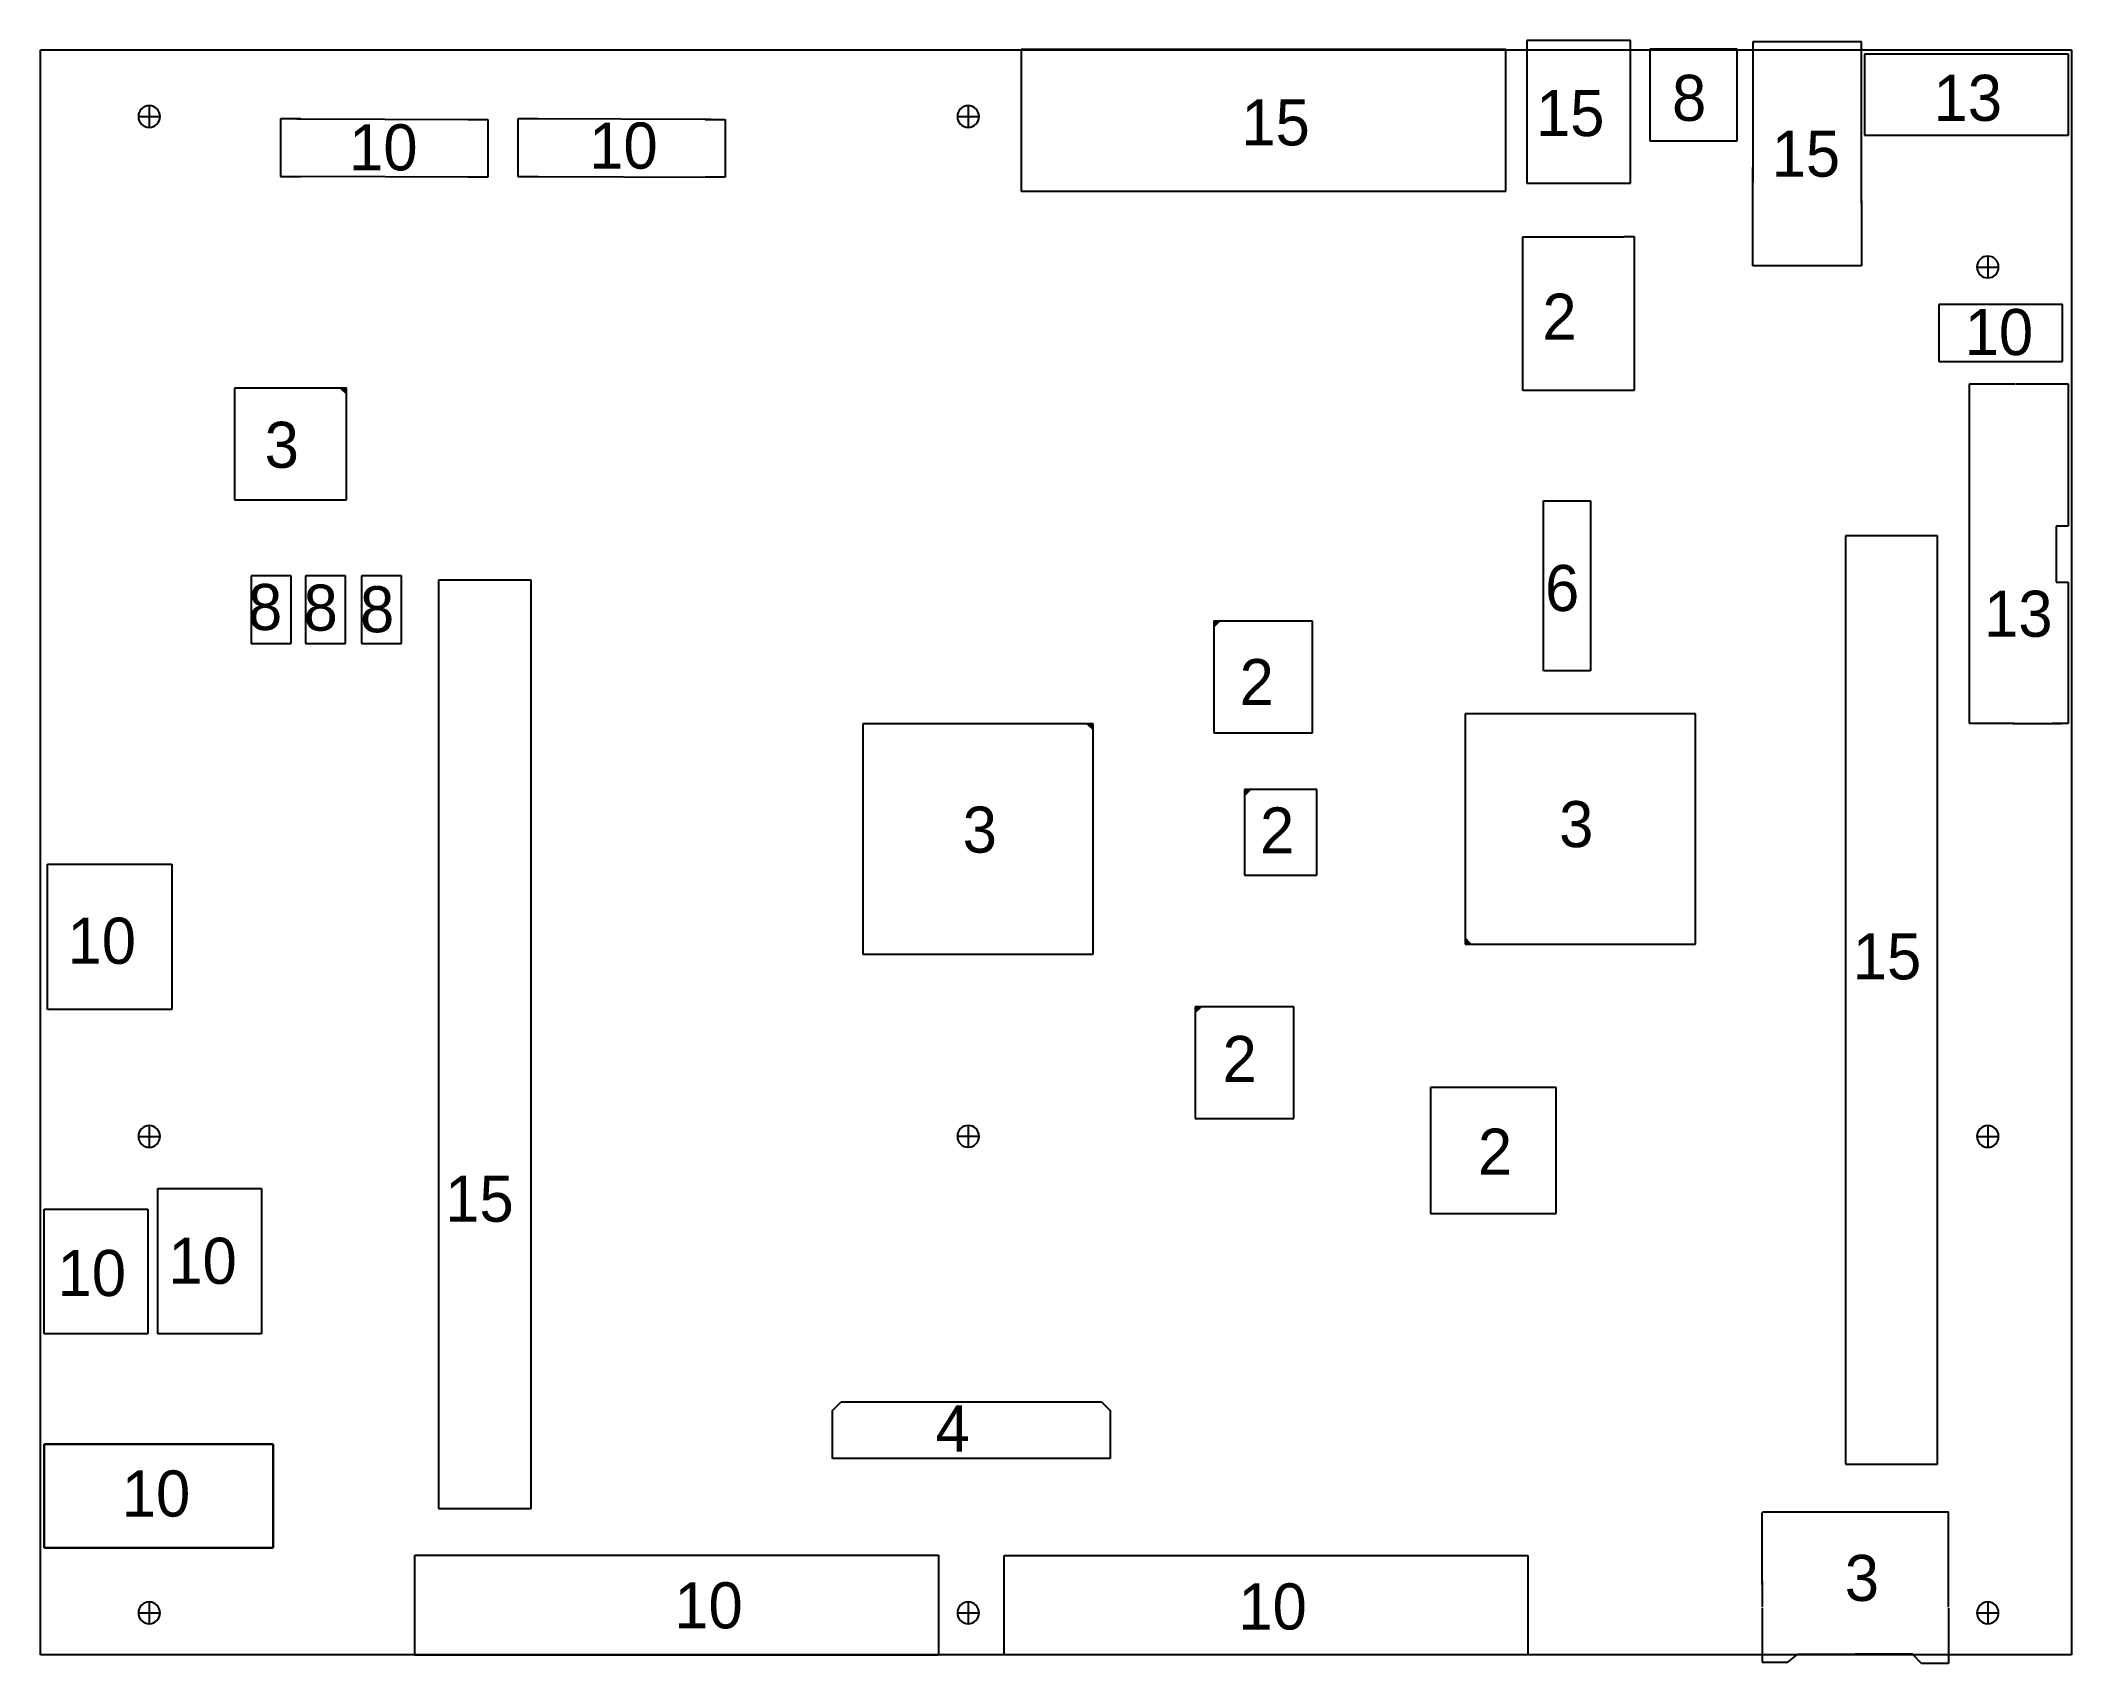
# Model space of a CAD drawing. Header units: millimetres. Extents: x 354 to 662, y 287 to 533.
import ezdxf

# ---------------------------------------------------------------- set-up
doc = ezdxf.new("R2010")
doc.units = ezdxf.units.MM

# ---------------------------------------------------------------- blocks, each defined once
blk = doc.blocks.new('LW_Polyline_1', base_point=(353.695, 531.7218))
at = {"color": 0, "linetype": 'Continuous'}
for p, q in [((353.695, 531.7218), (662.305, 531.7218)), ((353.695, 287.8818), (353.695, 531.7218)), ((353.695, 531.7218), (662.305, 531.7218)), ((353.695, 287.8818), (353.695, 531.7218)), ((662.305, 531.7218), (662.305, 287.8818)), ((662.305, 531.7218), (662.305, 287.8818)), ((662.305, 287.8818), (353.695, 287.8818)), ((662.305, 287.8818), (353.695, 287.8818))]:
    blk.add_line(p, q, dxfattribs=at)
blk = doc.blocks.new('LW_Polyline_2', base_point=(371.8489, 294.2344))
at = {"color": 0, "linetype": 'Continuous'}
for p, q in [((368.5821, 294.5561), (368.5504, 294.2344)), ((368.5504, 294.2344), (368.5821, 293.9126)), ((368.676, 294.8655), (368.5821, 294.5561)), ((368.5821, 293.9126), (368.676, 293.6032)), ((368.8284, 295.1506), (368.676, 294.8655)), ((368.676, 293.6032), (368.8284, 293.3181)), ((369.0335, 295.4005), (368.8284, 295.1506)), ((368.8284, 293.3181), (369.0335, 293.0682)), ((369.2834, 295.6056), (369.0335, 295.4005)), ((369.5685, 295.758), (369.2834, 295.6056)), ((369.8779, 295.8519), (369.5685, 295.758)), ((370.1997, 295.8836), (369.8779, 295.8519)), ((370.5214, 295.8519), (370.1997, 295.8836)), ((370.8308, 295.758), (370.5214, 295.8519)), ((371.1159, 295.6056), (370.8308, 295.758)), ((371.3658, 295.4005), (371.1159, 295.6056)), ((371.5709, 295.1506), (371.3658, 295.4005)), ((371.3658, 293.0682), (371.5709, 293.3181)), ((371.7233, 294.8655), (371.5709, 295.1506)), ((371.5709, 293.3181), (371.7233, 293.6032)), ((371.8172, 294.5561), (371.7233, 294.8655)), ((371.7233, 293.6032), (371.8172, 293.9126)), ((371.8489, 294.2344), (371.8172, 294.5561)), ((371.8172, 293.9126), (371.8489, 294.2344)), ((369.0335, 293.0682), (369.2834, 292.8631)), ((369.2834, 292.8631), (369.5685, 292.7107)), ((369.5685, 292.7107), (369.8779, 292.6168)), ((369.8779, 292.6168), (370.1997, 292.5851)), ((370.1997, 292.5851), (370.5214, 292.6168)), ((370.5214, 292.6168), (370.8308, 292.7107)), ((370.8308, 292.7107), (371.1159, 292.8631)), ((371.1159, 292.8631), (371.3658, 293.0682))]:
    blk.add_line(p, q, dxfattribs=at)
blk = doc.blocks.new('LW_Polyline_3', base_point=(371.8489, 366.6244))
at = {"color": 0, "linetype": 'Continuous'}
for p, q in [((368.676, 367.2555), (368.5821, 366.9461)), ((368.8284, 367.5406), (368.676, 367.2555)), ((369.0335, 367.7905), (368.8284, 367.5406)), ((369.2834, 367.9956), (369.0335, 367.7905)), ((369.5685, 368.148), (369.2834, 367.9956)), ((369.8779, 368.2419), (369.5685, 368.148)), ((370.1997, 368.2736), (369.8779, 368.2419)), ((370.5214, 368.2419), (370.1997, 368.2736)), ((370.8308, 368.148), (370.5214, 368.2419)), ((371.1159, 367.9956), (370.8308, 368.148)), ((371.3658, 367.7905), (371.1159, 367.9956)), ((371.5709, 367.5406), (371.3658, 367.7905)), ((371.7233, 367.2555), (371.5709, 367.5406)), ((371.8172, 366.9461), (371.7233, 367.2555)), ((368.5821, 366.9461), (368.5504, 366.6244)), ((368.5504, 366.6244), (368.5821, 366.3026)), ((368.5821, 366.3026), (368.676, 365.9932)), ((368.676, 365.9932), (368.8284, 365.7081)), ((368.8284, 365.7081), (369.0335, 365.4582)), ((369.0335, 365.4582), (369.2834, 365.2531)), ((369.2834, 365.2531), (369.5685, 365.1007)), ((369.5685, 365.1007), (369.8779, 365.0068)), ((369.8779, 365.0068), (370.1997, 364.9751)), ((370.1997, 364.9751), (370.5214, 365.0068)), ((370.5214, 365.0068), (370.8308, 365.1007)), ((370.8308, 365.1007), (371.1159, 365.2531)), ((371.1159, 365.2531), (371.3658, 365.4582)), ((371.3658, 365.4582), (371.5709, 365.7081)), ((371.5709, 365.7081), (371.7233, 365.9932)), ((371.7233, 365.9932), (371.8172, 366.3026)), ((371.8489, 366.6244), (371.8172, 366.9461)), ((371.8172, 366.3026), (371.8489, 366.6244))]:
    blk.add_line(p, q, dxfattribs=at)
blk = doc.blocks.new('LW_Polyline_4', base_point=(371.8489, 521.5644))
at = {"color": 0, "linetype": 'Continuous'}
for p, q in [((368.5821, 521.8861), (368.5504, 521.5644)), ((368.5504, 521.5644), (368.5821, 521.2426)), ((368.676, 522.1955), (368.5821, 521.8861)), ((368.8284, 522.4806), (368.676, 522.1955)), ((369.0335, 522.7305), (368.8284, 522.4806)), ((369.2834, 522.9356), (369.0335, 522.7305)), ((369.5685, 523.088), (369.2834, 522.9356)), ((369.8779, 523.1819), (369.5685, 523.088)), ((370.1997, 523.2136), (369.8779, 523.1819)), ((370.5214, 523.1819), (370.1997, 523.2136)), ((370.8308, 523.088), (370.5214, 523.1819)), ((371.1159, 522.9356), (370.8308, 523.088)), ((371.3658, 522.7305), (371.1159, 522.9356)), ((371.5709, 522.4806), (371.3658, 522.7305)), ((371.7233, 522.1955), (371.5709, 522.4806)), ((371.8172, 521.8861), (371.7233, 522.1955)), ((371.8489, 521.5644), (371.8172, 521.8861)), ((371.8172, 521.2426), (371.8489, 521.5644)), ((368.5821, 521.2426), (368.676, 520.9332)), ((368.676, 520.9332), (368.8284, 520.6481)), ((368.8284, 520.6481), (369.0335, 520.3982)), ((369.0335, 520.3982), (369.2834, 520.1931)), ((369.2834, 520.1931), (369.5685, 520.0407)), ((369.5685, 520.0407), (369.8779, 519.9468)), ((369.8779, 519.9468), (370.1997, 519.9151)), ((370.1997, 519.9151), (370.5214, 519.9468)), ((370.5214, 519.9468), (370.8308, 520.0407)), ((370.8308, 520.0407), (371.1159, 520.1931)), ((371.1159, 520.1931), (371.3658, 520.3982)), ((371.3658, 520.3982), (371.5709, 520.6481)), ((371.5709, 520.6481), (371.7233, 520.9332)), ((371.7233, 520.9332), (371.8172, 521.2426))]:
    blk.add_line(p, q, dxfattribs=at)
blk = doc.blocks.new('LW_Polyline_5', base_point=(496.3089, 521.5644))
at = {"color": 0, "linetype": 'Continuous'}
for p, q in [((493.0421, 521.8861), (493.0104, 521.5644)), ((493.0104, 521.5644), (493.0421, 521.2426)), ((493.136, 522.1955), (493.0421, 521.8861)), ((493.2884, 522.4806), (493.136, 522.1955)), ((493.4935, 522.7305), (493.2884, 522.4806)), ((493.7434, 522.9356), (493.4935, 522.7305)), ((494.0285, 523.088), (493.7434, 522.9356)), ((494.3379, 523.1819), (494.0285, 523.088)), ((494.6597, 523.2136), (494.3379, 523.1819)), ((494.9814, 523.1819), (494.6597, 523.2136)), ((495.2908, 523.088), (494.9814, 523.1819)), ((495.5759, 522.9356), (495.2908, 523.088)), ((495.8258, 522.7305), (495.5759, 522.9356)), ((496.0309, 522.4806), (495.8258, 522.7305)), ((496.1833, 522.1955), (496.0309, 522.4806)), ((496.2772, 521.8861), (496.1833, 522.1955)), ((496.3089, 521.5644), (496.2772, 521.8861)), ((496.2772, 521.2426), (496.3089, 521.5644)), ((493.0421, 521.2426), (493.136, 520.9332)), ((493.136, 520.9332), (493.2884, 520.6481)), ((493.2884, 520.6481), (493.4935, 520.3982)), ((493.4935, 520.3982), (493.7434, 520.1931)), ((493.7434, 520.1931), (494.0285, 520.0407)), ((494.0285, 520.0407), (494.3379, 519.9468)), ((494.3379, 519.9468), (494.6597, 519.9151)), ((494.6597, 519.9151), (494.9814, 519.9468)), ((494.9814, 519.9468), (495.2908, 520.0407)), ((495.2908, 520.0407), (495.5759, 520.1931)), ((495.5759, 520.1931), (495.8258, 520.3982)), ((495.8258, 520.3982), (496.0309, 520.6481)), ((496.0309, 520.6481), (496.1833, 520.9332)), ((496.1833, 520.9332), (496.2772, 521.2426))]:
    blk.add_line(p, q, dxfattribs=at)
blk = doc.blocks.new('LW_Polyline_6', base_point=(651.2489, 498.7044))
at = {"color": 0, "linetype": 'Continuous'}
for p, q in [((648.6834, 500.0756), (648.4335, 499.8705)), ((648.9685, 500.228), (648.6834, 500.0756)), ((649.2779, 500.3219), (648.9685, 500.228)), ((649.5997, 500.3536), (649.2779, 500.3219)), ((649.9214, 500.3219), (649.5997, 500.3536)), ((650.2308, 500.228), (649.9214, 500.3219)), ((650.5159, 500.0756), (650.2308, 500.228)), ((650.7658, 499.8705), (650.5159, 500.0756)), ((647.9821, 499.0261), (647.9504, 498.7044)), ((647.9504, 498.7044), (647.9821, 498.3826)), ((648.076, 499.3355), (647.9821, 499.0261)), ((647.9821, 498.3826), (648.076, 498.0732)), ((648.2284, 499.6206), (648.076, 499.3355)), ((648.076, 498.0732), (648.2284, 497.7881)), ((648.4335, 499.8705), (648.2284, 499.6206)), ((648.2284, 497.7881), (648.4335, 497.5382)), ((648.4335, 497.5382), (648.6834, 497.3331)), ((648.6834, 497.3331), (648.9685, 497.1807)), ((648.9685, 497.1807), (649.2779, 497.0868)), ((649.2779, 497.0868), (649.5997, 497.0551)), ((649.5997, 497.0551), (649.9214, 497.0868)), ((649.9214, 497.0868), (650.2308, 497.1807)), ((650.2308, 497.1807), (650.5159, 497.3331)), ((650.5159, 497.3331), (650.7658, 497.5382)), ((650.9709, 499.6206), (650.7658, 499.8705)), ((650.7658, 497.5382), (650.9709, 497.7881)), ((651.1233, 499.3355), (650.9709, 499.6206)), ((650.9709, 497.7881), (651.1233, 498.0732)), ((651.2172, 499.0261), (651.1233, 499.3355)), ((651.1233, 498.0732), (651.2172, 498.3826)), ((651.2489, 498.7044), (651.2172, 499.0261)), ((651.2172, 498.3826), (651.2489, 498.7044))]:
    blk.add_line(p, q, dxfattribs=at)
blk = doc.blocks.new('LW_Polyline_7', base_point=(651.2489, 366.6244))
at = {"color": 0, "linetype": 'Continuous'}
for p, q in [((648.076, 367.2555), (647.9821, 366.9461)), ((648.2284, 367.5406), (648.076, 367.2555)), ((648.4335, 367.7905), (648.2284, 367.5406)), ((648.6834, 367.9956), (648.4335, 367.7905)), ((648.9685, 368.148), (648.6834, 367.9956)), ((649.2779, 368.2419), (648.9685, 368.148)), ((649.5997, 368.2736), (649.2779, 368.2419)), ((649.9214, 368.2419), (649.5997, 368.2736)), ((650.2308, 368.148), (649.9214, 368.2419)), ((650.5159, 367.9956), (650.2308, 368.148)), ((650.7658, 367.7905), (650.5159, 367.9956)), ((650.9709, 367.5406), (650.7658, 367.7905)), ((651.1233, 367.2555), (650.9709, 367.5406)), ((651.2172, 366.9461), (651.1233, 367.2555)), ((647.9821, 366.9461), (647.9504, 366.6244)), ((647.9504, 366.6244), (647.9821, 366.3026)), ((647.9821, 366.3026), (648.076, 365.9932)), ((648.076, 365.9932), (648.2284, 365.7081)), ((648.2284, 365.7081), (648.4335, 365.4582)), ((648.4335, 365.4582), (648.6834, 365.2531)), ((648.6834, 365.2531), (648.9685, 365.1007)), ((648.9685, 365.1007), (649.2779, 365.0068)), ((649.2779, 365.0068), (649.5997, 364.9751)), ((649.5997, 364.9751), (649.9214, 365.0068)), ((649.9214, 365.0068), (650.2308, 365.1007)), ((650.2308, 365.1007), (650.5159, 365.2531)), ((650.5159, 365.2531), (650.7658, 365.4582)), ((650.7658, 365.4582), (650.9709, 365.7081)), ((650.9709, 365.7081), (651.1233, 365.9932)), ((651.1233, 365.9932), (651.2172, 366.3026)), ((651.2489, 366.6244), (651.2172, 366.9461)), ((651.2172, 366.3026), (651.2489, 366.6244))]:
    blk.add_line(p, q, dxfattribs=at)
blk = doc.blocks.new('LW_Polyline_8', base_point=(651.2489, 294.2344))
at = {"color": 0, "linetype": 'Continuous'}
for p, q in [((647.9821, 294.5561), (647.9504, 294.2344)), ((647.9504, 294.2344), (647.9821, 293.9126)), ((648.076, 294.8655), (647.9821, 294.5561)), ((647.9821, 293.9126), (648.076, 293.6032)), ((648.2284, 295.1506), (648.076, 294.8655)), ((648.076, 293.6032), (648.2284, 293.3181)), ((648.4335, 295.4005), (648.2284, 295.1506)), ((648.2284, 293.3181), (648.4335, 293.0682)), ((648.6834, 295.6056), (648.4335, 295.4005)), ((648.9685, 295.758), (648.6834, 295.6056)), ((649.2779, 295.8519), (648.9685, 295.758)), ((649.5997, 295.8836), (649.2779, 295.8519)), ((649.9214, 295.8519), (649.5997, 295.8836)), ((650.2308, 295.758), (649.9214, 295.8519)), ((650.5159, 295.6056), (650.2308, 295.758)), ((650.7658, 295.4005), (650.5159, 295.6056)), ((650.9709, 295.1506), (650.7658, 295.4005)), ((650.7658, 293.0682), (650.9709, 293.3181)), ((651.1233, 294.8655), (650.9709, 295.1506)), ((650.9709, 293.3181), (651.1233, 293.6032)), ((651.2172, 294.5561), (651.1233, 294.8655)), ((651.1233, 293.6032), (651.2172, 293.9126)), ((651.2489, 294.2344), (651.2172, 294.5561)), ((651.2172, 293.9126), (651.2489, 294.2344)), ((648.4335, 293.0682), (648.6834, 292.8631)), ((648.6834, 292.8631), (648.9685, 292.7107)), ((648.9685, 292.7107), (649.2779, 292.6168)), ((649.2779, 292.6168), (649.5997, 292.5851)), ((649.5997, 292.5851), (649.9214, 292.6168)), ((649.9214, 292.6168), (650.2308, 292.7107)), ((650.2308, 292.7107), (650.5159, 292.8631)), ((650.5159, 292.8631), (650.7658, 293.0682))]:
    blk.add_line(p, q, dxfattribs=at)
blk = doc.blocks.new('LW_Polyline_9', base_point=(496.3089, 294.2344))
at = {"color": 0, "linetype": 'Continuous'}
for p, q in [((493.0421, 294.5561), (493.0104, 294.2344)), ((493.0104, 294.2344), (493.0421, 293.9126)), ((493.136, 294.8655), (493.0421, 294.5561)), ((493.0421, 293.9126), (493.136, 293.6032)), ((493.2884, 295.1506), (493.136, 294.8655)), ((493.136, 293.6032), (493.2884, 293.3181)), ((493.4935, 295.4005), (493.2884, 295.1506)), ((493.2884, 293.3181), (493.4935, 293.0682)), ((493.7434, 295.6056), (493.4935, 295.4005)), ((494.0285, 295.758), (493.7434, 295.6056)), ((494.3379, 295.8519), (494.0285, 295.758)), ((494.6597, 295.8836), (494.3379, 295.8519)), ((494.9814, 295.8519), (494.6597, 295.8836)), ((495.2908, 295.758), (494.9814, 295.8519)), ((495.5759, 295.6056), (495.2908, 295.758)), ((495.8258, 295.4005), (495.5759, 295.6056)), ((496.0309, 295.1506), (495.8258, 295.4005)), ((495.8258, 293.0682), (496.0309, 293.3181)), ((496.1833, 294.8655), (496.0309, 295.1506)), ((496.0309, 293.3181), (496.1833, 293.6032)), ((496.2772, 294.5561), (496.1833, 294.8655)), ((496.1833, 293.6032), (496.2772, 293.9126)), ((496.3089, 294.2344), (496.2772, 294.5561)), ((496.2772, 293.9126), (496.3089, 294.2344)), ((493.4935, 293.0682), (493.7434, 292.8631)), ((493.7434, 292.8631), (494.0285, 292.7107)), ((494.0285, 292.7107), (494.3379, 292.6168)), ((494.3379, 292.6168), (494.6597, 292.5851)), ((494.6597, 292.5851), (494.9814, 292.6168)), ((494.9814, 292.6168), (495.2908, 292.7107)), ((495.2908, 292.7107), (495.5759, 292.8631)), ((495.5759, 292.8631), (495.8258, 293.0682))]:
    blk.add_line(p, q, dxfattribs=at)
blk = doc.blocks.new('LW_Polyline_10', base_point=(496.3145, 366.634))
at = {"color": 0, "linetype": 'Continuous'}
for p, q in [((493.1416, 367.2651), (493.0477, 366.9558)), ((493.294, 367.5503), (493.1416, 367.2651)), ((493.4991, 367.8002), (493.294, 367.5503)), ((493.749, 368.0053), (493.4991, 367.8002)), ((494.0341, 368.1577), (493.749, 368.0053)), ((494.3435, 368.2515), (494.0341, 368.1577)), ((494.6653, 368.2832), (494.3435, 368.2515)), ((494.987, 368.2515), (494.6653, 368.2832)), ((495.2964, 368.1577), (494.987, 368.2515)), ((495.5815, 368.0053), (495.2964, 368.1577)), ((495.8314, 367.8002), (495.5815, 368.0053)), ((496.0365, 367.5503), (495.8314, 367.8002)), ((496.1889, 367.2651), (496.0365, 367.5503)), ((496.2828, 366.9558), (496.1889, 367.2651)), ((493.0477, 366.9558), (493.016, 366.634)), ((493.016, 366.634), (493.0477, 366.3123)), ((493.0477, 366.3123), (493.1416, 366.0029)), ((493.1416, 366.0029), (493.294, 365.7178)), ((493.294, 365.7178), (493.4991, 365.4678)), ((493.4991, 365.4678), (493.749, 365.2627)), ((493.749, 365.2627), (494.0341, 365.1103)), ((494.0341, 365.1103), (494.3435, 365.0165)), ((494.3435, 365.0165), (494.6653, 364.9848)), ((494.6653, 364.9848), (494.987, 365.0165)), ((494.987, 365.0165), (495.2964, 365.1103)), ((495.2964, 365.1103), (495.5815, 365.2627)), ((495.5815, 365.2627), (495.8314, 365.4678)), ((495.8314, 365.4678), (496.0365, 365.7178)), ((496.0365, 365.7178), (496.1889, 366.0029)), ((496.1889, 366.0029), (496.2828, 366.3123)), ((496.3145, 366.634), (496.2828, 366.9558)), ((496.2828, 366.3123), (496.3145, 366.634))]:
    blk.add_line(p, q, dxfattribs=at)
blk = doc.blocks.new('LW_Polyline_11', base_point=(628.032, 316.8442))
at = {"color": 0, "linetype": 'Continuous'}
for p, q in [((641.9766, 457.865), (627.9558, 457.865)), ((627.9558, 457.865), (627.9558, 316.8696)), ((641.9766, 316.8442), (641.9766, 457.865)), ((627.9558, 316.8696), (628.032, 316.8696)), ((628.032, 316.8696), (628.032, 316.8442)), ((628.032, 316.8442), (641.9766, 316.8442))]:
    blk.add_line(p, q, dxfattribs=at)
blk = doc.blocks.new('LW_Polyline_12', base_point=(414.164, 310.0878))
at = {"color": 0, "linetype": 'Continuous'}
for p, q in [((428.261, 451.134), (414.164, 451.134)), ((414.164, 451.134), (414.164, 310.0878)), ((428.261, 310.0878), (428.261, 451.134)), ((414.164, 310.0878), (428.261, 310.0878))]:
    blk.add_line(p, q, dxfattribs=at)
blk = doc.blocks.new('LW_Polyline_13', base_point=(410.5572, 287.8374))
at = {"color": 0, "linetype": 'Continuous'}
for p, q in [((410.5572, 287.8374), (410.5572, 302.9758)), ((410.5572, 302.9758), (490.1608, 302.9758)), ((490.1608, 302.9758), (490.1608, 287.7866)), ((410.5318, 287.7866), (410.5318, 287.8374)), ((410.5318, 287.8374), (410.5572, 287.8374)), ((490.1608, 287.7866), (410.5318, 287.7866))]:
    blk.add_line(p, q, dxfattribs=at)
blk = doc.blocks.new('LW_Polyline_14', base_point=(500.1176, 302.9504))
at = {"color": 0, "linetype": 'Continuous'}
for p, q in [((500.1176, 302.9504), (579.6958, 302.9504)), ((500.1176, 287.8374), (500.1176, 302.9504)), ((579.6958, 302.9504), (579.6958, 287.8374)), ((579.6958, 287.8374), (500.1176, 287.8374))]:
    blk.add_line(p, q, dxfattribs=at)
blk = doc.blocks.new('LW_Polyline_15', base_point=(595.3168, 511.459))
at = {"color": 0, "linetype": 'Continuous'}
for p, q in [((595.3168, 533.0998), (579.5688, 533.0998)), ((579.5688, 533.0998), (579.5688, 511.459)), ((595.3168, 511.459), (595.3168, 533.0998)), ((579.5688, 511.459), (595.3168, 511.459))]:
    blk.add_line(p, q, dxfattribs=at)
blk = doc.blocks.new('LW_Polyline_16', base_point=(594.2754, 503.331))
at = {"color": 0, "linetype": 'Continuous'}
for p, q in [((578.9592, 479.9376), (578.9592, 503.2802)), ((578.9592, 503.2802), (594.2754, 503.2802)), ((594.2754, 503.331), (595.8756, 503.331)), ((594.2754, 503.2802), (594.2754, 503.331)), ((595.8756, 503.331), (595.8756, 479.9376)), ((595.8756, 479.9376), (578.9592, 479.9376))]:
    blk.add_line(p, q, dxfattribs=at)
blk = doc.blocks.new('LW_Polyline_17', base_point=(502.683, 531.7282))
at = {"color": 0, "linetype": 'Continuous'}
for p, q in [((502.683, 531.7282), (502.683, 510.2144)), ((576.3684, 531.7282), (502.683, 531.7282)), ((576.3684, 510.2144), (576.3684, 531.7282)), ((502.683, 510.2144), (576.3684, 510.2144))]:
    blk.add_line(p, q, dxfattribs=at)
blk = doc.blocks.new('LW_Polyline_18', base_point=(474.0379, 324.994))
at = {"color": 0, "linetype": 'Continuous'}
for p, q in [((474.0379, 324.994), (475.3379, 326.294)), ((474.0379, 317.6941), (474.0379, 324.994)), ((475.3379, 326.294), (514.938, 326.294)), ((514.938, 326.294), (516.238, 324.994)), ((516.238, 324.994), (516.238, 317.6941)), ((516.238, 317.6941), (474.0379, 317.6941))]:
    blk.add_line(p, q, dxfattribs=at)
blk = doc.blocks.new('LW_Polyline_19', base_point=(478.6615, 429.3232))
at = {"color": 0, "linetype": 'Continuous'}
for p, q in [((478.6615, 429.3232), (478.6615, 394.3233)), ((513.6614, 429.3232), (478.6615, 429.3232)), ((513.6614, 394.3233), (513.6614, 429.3232)), ((478.6615, 394.3233), (513.6614, 394.3233))]:
    blk.add_line(p, q, dxfattribs=at)
blk = doc.blocks.new('LW_Polyline_20', base_point=(529.1615, 369.3234))
at = {"color": 0, "linetype": 'Continuous'}
for p, q in [((544.1615, 386.3233), (529.1615, 386.3233)), ((529.1615, 386.3233), (529.1615, 369.3234)), ((544.1615, 369.3234), (544.1615, 386.3233)), ((529.1615, 369.3234), (544.1615, 369.3234))]:
    blk.add_line(p, q, dxfattribs=at)
blk = doc.blocks.new('LW_Polyline_21', base_point=(531.9613, 427.9232))
at = {"color": 0, "linetype": 'Continuous'}
for p, q in [((546.9613, 444.9234), (531.9613, 444.9234)), ((531.9613, 444.9234), (531.9613, 427.9232)), ((546.9613, 427.9232), (546.9613, 444.9234)), ((531.9613, 427.9232), (546.9613, 427.9232))]:
    blk.add_line(p, q, dxfattribs=at)
blk = doc.blocks.new('LW_Polyline_22', base_point=(536.6614, 406.3233))
at = {"color": 0, "linetype": 'Continuous'}
for p, q in [((547.6613, 419.3233), (536.6614, 419.3233)), ((536.6614, 419.3233), (536.6614, 406.3233)), ((547.6613, 406.3233), (547.6613, 419.3233)), ((536.6614, 406.3233), (547.6613, 406.3233))]:
    blk.add_line(p, q, dxfattribs=at)
blk = doc.blocks.new('LW_Polyline_23', base_point=(605.1614, 395.8232))
at = {"color": 0, "linetype": 'Continuous'}
for p, q in [((605.1614, 430.8234), (570.1614, 430.8234)), ((570.1614, 430.8234), (570.1614, 395.8232)), ((605.1614, 395.8232), (605.1614, 430.8234)), ((570.1614, 395.8232), (605.1614, 395.8232))]:
    blk.add_line(p, q, dxfattribs=at)
blk = doc.blocks.new('LW_Polyline_24', base_point=(564.9105, 374.0264))
at = {"color": 0, "linetype": 'Continuous'}
for p, q in [((564.9105, 374.0264), (564.9105, 354.9264)), ((584.0105, 374.0264), (564.9105, 374.0264)), ((584.0105, 354.9264), (584.0105, 374.0264)), ((564.9105, 354.9264), (584.0105, 354.9264))]:
    blk.add_line(p, q, dxfattribs=at)
blk = doc.blocks.new('LW_Polyline_25', base_point=(383.1613, 480.3234))
at = {"color": 0, "linetype": 'Continuous'}
for p, q in [((383.1613, 480.3234), (383.1613, 463.3232)), ((400.1615, 480.3234), (383.1613, 480.3234)), ((400.1615, 463.3232), (400.1615, 480.3234)), ((383.1613, 463.3232), (400.1615, 463.3232))]:
    blk.add_line(p, q, dxfattribs=at)
blk = doc.blocks.new('LW_Polyline_26', base_point=(653.7041, 429.3408))
at = {"color": 0, "linetype": 'Continuous'}
for p, q in [((646.8041, 429.3408), (646.8041, 480.9409)), ((646.8041, 480.9409), (653.7041, 480.9409)), ((653.7041, 429.3408), (646.8041, 429.3408))]:
    blk.add_line(p, q, dxfattribs=at)
blk = doc.blocks.new('LW_Polyline_27', base_point=(653.8041, 480.9409))
at = {"color": 0, "linetype": 'Continuous'}
for p, q in [((653.8041, 480.9409), (661.8041, 480.9409)), ((661.8041, 480.9409), (661.8041, 459.341)), ((661.8041, 459.341), (660.004, 459.341)), ((660.004, 459.341), (660.004, 450.8409)), ((660.004, 450.8409), (661.8041, 450.8409)), ((661.8041, 450.8409), (661.8041, 429.3408)), ((661.8041, 429.3408), (659.4041, 429.3408))]:
    blk.add_line(p, q, dxfattribs=at)
blk = doc.blocks.new('LW_Polyline_28', base_point=(589.2175, 443.9796))
at = {"color": 0, "linetype": 'Continuous'}
for p, q in [((582.1055, 437.3502), (582.1055, 444.0304)), ((589.2175, 443.9796), (589.2175, 437.3502)), ((589.2175, 437.3502), (582.1055, 437.3502))]:
    blk.add_line(p, q, dxfattribs=at)
blk = doc.blocks.new('LW_Polyline_29', base_point=(582.1055, 456.5272))
at = {"color": 0, "linetype": 'Continuous'}
for p, q in [((582.1055, 456.5272), (582.1055, 463.1566)), ((582.1055, 463.1566), (589.2175, 463.1566)), ((589.2175, 463.1566), (589.2175, 456.4764))]:
    blk.add_line(p, q, dxfattribs=at)
blk = doc.blocks.new('LW_Polyline_30', base_point=(391.7584, 441.516))
at = {"color": 0, "linetype": 'Continuous'}
for p, q in [((391.7584, 451.803), (385.7132, 451.803)), ((385.7132, 451.803), (385.7132, 441.516)), ((391.7584, 441.516), (391.7584, 451.803)), ((385.7132, 441.516), (391.7584, 441.516))]:
    blk.add_line(p, q, dxfattribs=at)
blk = doc.blocks.new('LW_Polyline_31', base_point=(400.0134, 441.516))
at = {"color": 0, "linetype": 'Continuous'}
for p, q in [((400.0134, 451.803), (393.9682, 451.803)), ((393.9682, 451.803), (393.9682, 441.516)), ((400.0134, 441.516), (400.0134, 451.803)), ((393.9682, 441.516), (400.0134, 441.516))]:
    blk.add_line(p, q, dxfattribs=at)
blk = doc.blocks.new('LW_Polyline_32', base_point=(408.5224, 441.516))
at = {"color": 0, "linetype": 'Continuous'}
for p, q in [((408.5224, 451.803), (402.4772, 451.803)), ((402.4772, 451.803), (402.4772, 441.516)), ((408.5224, 441.516), (408.5224, 451.803)), ((402.4772, 441.516), (408.5224, 441.516))]:
    blk.add_line(p, q, dxfattribs=at)
blk = doc.blocks.new('LW_Polyline_35', base_point=(429.3052, 521.2349))
at = {"color": 0, "linetype": 'Continuous'}
for p, q in [((429.3052, 521.2349), (426.2051, 521.2349)), ((426.2051, 521.2349), (426.2051, 512.4348)), ((426.2051, 512.4348), (429.3052, 512.4348))]:
    blk.add_line(p, q, dxfattribs=at)
blk = doc.blocks.new('LW_Polyline_36', base_point=(454.7052, 521.1348))
at = {"color": 0, "linetype": 'Continuous'}
for p, q in [((454.7052, 521.1348), (457.7052, 521.1348)), ((457.7052, 521.1348), (457.7052, 512.335)), ((457.7052, 512.335), (454.7052, 512.335))]:
    blk.add_line(p, q, dxfattribs=at)
blk = doc.blocks.new('LW_Polyline_37', base_point=(393.2372, 521.2349))
at = {"color": 0, "linetype": 'Continuous'}
for p, q in [((393.2372, 521.2349), (390.1371, 521.2349)), ((390.1371, 521.2349), (390.1371, 512.4348)), ((390.1371, 512.4348), (393.2372, 512.4348))]:
    blk.add_line(p, q, dxfattribs=at)
blk = doc.blocks.new('LW_Polyline_38', base_point=(418.6372, 521.1348))
at = {"color": 0, "linetype": 'Continuous'}
for p, q in [((418.6372, 521.1348), (421.6372, 521.1348)), ((421.6372, 521.1348), (421.6372, 512.335)), ((421.6372, 512.335), (418.6372, 512.335))]:
    blk.add_line(p, q, dxfattribs=at)
blk = doc.blocks.new('LW_Polyline_39', base_point=(643.6375, 294.959))
at = {"color": 0, "linetype": 'Continuous'}
for p, q in [((643.6375, 294.959), (643.6375, 286.559)), ((638.1374, 287.9588), (629.4374, 287.9588)), ((639.5375, 286.559), (638.1374, 287.9588)), ((643.6375, 286.559), (639.5375, 286.559))]:
    blk.add_line(p, q, dxfattribs=at)
blk = doc.blocks.new('LW_Polyline_40', base_point=(615.3374, 294.959))
at = {"color": 0, "linetype": 'Continuous'}
for p, q in [((615.3374, 294.959), (615.3374, 286.7589)), ((619.2375, 286.7589), (620.7374, 287.9588)), ((620.7374, 287.9588), (629.6373, 287.9588)), ((615.3374, 286.7589), (619.2375, 286.7589))]:
    blk.add_line(p, q, dxfattribs=at)
blk = doc.blocks.new('LW_Polyline_41', base_point=(354.2289, 319.8579))
at = {"color": 0, "linetype": 'Continuous'}
for p, q in [((354.2289, 319.8579), (354.2289, 304.1099)), ((389.0269, 319.8579), (354.2289, 319.8579)), ((389.0269, 304.1099), (389.0269, 319.8579)), ((354.2289, 304.1099), (389.0269, 304.1099))]:
    blk.add_line(p, q, dxfattribs=at)
blk = doc.blocks.new('LW_Polyline_42', base_point=(660.9354, 492.9934))
at = {"color": 0, "linetype": 'Continuous'}
for p, q in [((660.9354, 492.9934), (642.1394, 492.9934)), ((642.1394, 492.9934), (642.1394, 484.3574)), ((660.9354, 484.3574), (660.9354, 492.9934)), ((642.1394, 484.3574), (660.9354, 484.3574))]:
    blk.add_line(p, q, dxfattribs=at)
blk = doc.blocks.new('LW_Polyline_43', base_point=(661.8506, 531.0411))
at = {"color": 0, "linetype": 'Continuous'}
for p, q in [((661.8506, 531.0411), (630.8405, 531.0411)), ((630.8405, 531.0411), (630.8405, 518.7412)), ((661.8506, 518.7412), (661.8506, 531.0411)), ((630.8405, 518.7412), (661.8506, 518.7412))]:
    blk.add_line(p, q, dxfattribs=at)
blk = doc.blocks.new('LW_Polyline_44', base_point=(630.428, 511.5796))
at = {"color": 0, "linetype": 'Continuous'}
for p, q in [((630.428, 532.9156), (613.918, 532.9156)), ((613.918, 532.9156), (613.918, 511.5796)), ((630.428, 511.5796), (630.428, 532.9156))]:
    blk.add_line(p, q, dxfattribs=at)
blk = doc.blocks.new('LW_Polyline_45', base_point=(630.428, 508.7856))
at = {"color": 0, "linetype": 'Continuous'}
for p, q in [((613.918, 498.8796), (613.918, 508.7856)), ((630.428, 508.7856), (630.428, 498.8796)), ((630.428, 498.8796), (613.918, 498.8796))]:
    blk.add_line(p, q, dxfattribs=at)
blk = doc.blocks.new('LW_Polyline_46', base_point=(611.4755, 531.8458))
at = {"color": 0, "linetype": 'Continuous'}
for p, q in [((598.2757, 517.8458), (598.2757, 531.8458)), ((598.2757, 531.8458), (611.4755, 531.8458)), ((611.4755, 531.8458), (611.4755, 517.8458)), ((611.4755, 517.8458), (598.2757, 517.8458))]:
    blk.add_line(p, q, dxfattribs=at)
blk = doc.blocks.new('LW_Polyline_47', base_point=(354.2289, 319.8579))
at = {"color": 0, "linetype": 'Continuous'}
for p, q in [((354.2289, 319.8579), (389.0269, 319.8579)), ((354.2289, 304.1099), (354.2289, 319.8579)), ((389.0269, 319.8579), (389.0269, 304.1099)), ((389.0269, 304.1099), (354.2289, 304.1099))]:
    blk.add_line(p, q, dxfattribs=at)
blk = doc.blocks.new('LW_Polyline_48', base_point=(354.7369, 385.8979))
at = {"color": 0, "linetype": 'Continuous'}
for p, q in [((354.7369, 385.8979), (354.7369, 407.9959)), ((354.7369, 407.9959), (373.6599, 407.9959)), ((373.6599, 407.9959), (373.6599, 385.8979)), ((373.6599, 385.8979), (354.7369, 385.8979))]:
    blk.add_line(p, q, dxfattribs=at)
blk = doc.blocks.new('LW_Polyline_49', base_point=(371.5009, 336.6219))
at = {"color": 0, "linetype": 'Continuous'}
for p, q in [((371.5009, 336.6219), (371.5009, 358.7199)), ((371.5009, 358.7199), (387.2489, 358.7199)), ((387.2489, 358.7199), (387.2489, 336.6219)), ((387.2489, 336.6219), (371.5009, 336.6219))]:
    blk.add_line(p, q, dxfattribs=at)
blk = doc.blocks.new('LW_Polyline_50', base_point=(354.2289, 336.6219))
at = {"color": 0, "linetype": 'Continuous'}
for p, q in [((354.2289, 336.6219), (354.2289, 355.5449)), ((354.2289, 355.5449), (369.9769, 355.5449)), ((369.9769, 355.5449), (369.9769, 336.6219)), ((369.9769, 336.6219), (354.2289, 336.6219))]:
    blk.add_line(p, q, dxfattribs=at)

msp = doc.modelspace()

# ---------------------------------------------------------------- linework, layer by layer
at = {"color": 7, "linetype": 'Continuous'}
for p, q in [((614.426, 531.6456), (613.918, 531.6456)), ((368.5997, 521.5644), (371.7996, 521.5644)), ((370.1997, 523.1643), (370.1997, 519.9644)), ((493.0597, 521.5644), (496.2596, 521.5644)), ((494.6597, 523.1643), (494.6597, 519.9644)), ((392.6378, 521.2205), (419.3701, 521.1024)), ((455.5512, 521.1417), (428.189, 521.2205)), ((419.7638, 512.3622), (392.3622, 512.4409)), ((429.0157, 512.4409), (455.5512, 512.3622)), ((613.8976, 508.4252), (613.8976, 513.8189)), ((630.4331, 508.4252), (630.4331, 514.4488)), ((649.5997, 500.3043), (649.5997, 497.1044)), ((647.9997, 498.7044), (651.1996, 498.7044)), ((399.2613, 480.3234), (400.1615, 479.4232)), ((399.3614, 480.3234), (400.1615, 479.5233)), ((399.4615, 480.3234), (400.1615, 479.6234)), ((399.5613, 480.3234), (400.1615, 479.7232)), ((399.6614, 480.3234), (400.1615, 479.8233)), ((399.7615, 480.3234), (400.1615, 479.9233)), ((399.8613, 480.3234), (400.1615, 480.0234)), ((399.9614, 480.3234), (400.1615, 480.1232)), ((400.0614, 480.3234), (400.1615, 480.2233)), ((582.0866, 443.9764), (582.0866, 457.6772)), ((589.2126, 457.5591), (589.2126, 443.3071)), ((531.9613, 444.8233), (532.0614, 444.9234)), ((531.9613, 444.7233), (532.1615, 444.9234)), ((531.9613, 444.6232), (532.2613, 444.9234)), ((531.9613, 444.5234), (532.3614, 444.9234)), ((531.9613, 444.4233), (532.4615, 444.9234)), ((531.9613, 444.3232), (532.5613, 444.9234)), ((531.9613, 444.2234), (532.6614, 444.9234)), ((531.9613, 444.1233), (532.7614, 444.9234)), ((531.9613, 444.0232), (532.8615, 444.9234)), ((512.7615, 429.3232), (513.6614, 428.4233)), ((512.8613, 429.3232), (513.6614, 428.5234)), ((512.9614, 429.3232), (513.6614, 428.6232)), ((513.0615, 429.3232), (513.6614, 428.7233)), ((513.1613, 429.3232), (513.6614, 428.8234)), ((513.2614, 429.3232), (513.6614, 428.9232)), ((513.3614, 429.3232), (513.6614, 429.0233)), ((513.4615, 429.3232), (513.6614, 429.1233)), ((513.5613, 429.3232), (513.6614, 429.2234)), ((653.4252, 429.3701), (660.8268, 429.3701)), ((536.6614, 419.2232), (536.7614, 419.3233)), ((536.6614, 419.1234), (536.8615, 419.3233)), ((536.6614, 419.0233), (536.9613, 419.3233)), ((536.6614, 418.9232), (537.0614, 419.3233)), ((536.6614, 418.8234), (537.1615, 419.3233)), ((536.6614, 418.7233), (537.2613, 419.3233)), ((536.6614, 418.6232), (537.3614, 419.3233)), ((536.6614, 418.5234), (537.4615, 419.3233)), ((536.6614, 418.4233), (537.5613, 419.3233)), ((571.0613, 395.8232), (570.1614, 396.7234)), ((570.9615, 395.8232), (570.1614, 396.6233)), ((570.8614, 395.8232), (570.1614, 396.5232)), ((570.7614, 395.8232), (570.1614, 396.4234)), ((570.6613, 395.8232), (570.1614, 396.3233)), ((570.5615, 395.8232), (570.1614, 396.2232)), ((570.4614, 395.8232), (570.1614, 396.1234)), ((570.3613, 395.8232), (570.1614, 396.0233)), ((570.2615, 395.8232), (570.1614, 395.9233)), ((529.1615, 386.2233), (529.2613, 386.3233)), ((529.1615, 386.1232), (529.3614, 386.3233)), ((529.1615, 386.0234), (529.4615, 386.3233)), ((529.1615, 385.9233), (529.5613, 386.3233)), ((529.1615, 385.8232), (529.6614, 386.3233)), ((529.1615, 385.7234), (529.7614, 386.3233)), ((529.1615, 385.6233), (529.8615, 386.3233)), ((529.1615, 385.5232), (529.9613, 386.3233)), ((529.1615, 385.4234), (530.0614, 386.3233)), ((370.1997, 368.2243), (370.1997, 365.0244)), ((494.6653, 368.234), (494.6653, 365.0338)), ((649.5997, 368.2243), (649.5997, 365.0244)), ((368.5997, 366.6244), (371.7996, 366.6244)), ((493.0653, 366.634), (496.2652, 366.634)), ((647.9997, 366.6244), (651.1996, 366.6244)), ((615.3374, 298.559), (615.3374, 309.4589)), ((615.3543, 309.5669), (643.622, 309.5669)), ((643.6375, 298.559), (643.6375, 309.5589)), ((615.3543, 295.0787), (615.3543, 299.0945)), ((643.622, 295.0787), (643.622, 299.0551)), ((368.5997, 294.2344), (371.7996, 294.2344)), ((370.1997, 295.8343), (370.1997, 292.6344)), ((493.0597, 294.2344), (496.2596, 294.2344)), ((494.6597, 295.8343), (494.6597, 292.6344)), ((647.9997, 294.2344), (651.1996, 294.2344)), ((649.5997, 295.8343), (649.5997, 292.6344))]:
    msp.add_line(p, q, dxfattribs=at)

# ---------------------------------------------------------------- block references
for name, p in [('LW_Polyline_1', (353.695, 531.7218)), ('LW_Polyline_17', (502.683, 531.7282)), ('LW_Polyline_15', (595.3168, 511.459)), ('LW_Polyline_46', (611.4755, 531.8458)), ('LW_Polyline_44', (630.428, 511.5796)), ('LW_Polyline_43', (661.8506, 531.0411)), ('LW_Polyline_4', (371.8489, 521.5644)), ('LW_Polyline_5', (496.3089, 521.5644)), ('LW_Polyline_37', (393.2372, 521.2349)), ('LW_Polyline_38', (418.6372, 521.1348)), ('LW_Polyline_35', (429.3052, 521.2349)), ('LW_Polyline_36', (454.7052, 521.1348)), ('LW_Polyline_45', (630.428, 508.7856)), ('LW_Polyline_16', (594.2754, 503.331)), ('LW_Polyline_6', (651.2489, 498.7044)), ('LW_Polyline_42', (660.9354, 492.9934)), ('LW_Polyline_25', (383.1613, 480.3234)), ('LW_Polyline_26', (653.7041, 429.3408)), ('LW_Polyline_27', (653.8041, 480.9409)), ('LW_Polyline_29', (582.1055, 456.5272)), ('LW_Polyline_11', (628.032, 316.8442)), ('LW_Polyline_30', (391.7584, 441.516)), ('LW_Polyline_31', (400.0134, 441.516)), ('LW_Polyline_32', (408.5224, 441.516)), ('LW_Polyline_12', (414.164, 310.0878)), ('LW_Polyline_21', (531.9613, 427.9232)), ('LW_Polyline_28', (589.2175, 443.9796)), ('LW_Polyline_19', (478.6615, 429.3232)), ('LW_Polyline_23', (605.1614, 395.8232)), ('LW_Polyline_22', (536.6614, 406.3233)), ('LW_Polyline_48', (354.7369, 385.8979)), ('LW_Polyline_20', (529.1615, 369.3234)), ('LW_Polyline_24', (564.9105, 374.0264)), ('LW_Polyline_3', (371.8489, 366.6244)), ('LW_Polyline_10', (496.3145, 366.634)), ('LW_Polyline_7', (651.2489, 366.6244)), ('LW_Polyline_49', (371.5009, 336.6219)), ('LW_Polyline_50', (354.2289, 336.6219)), ('LW_Polyline_18', (474.0379, 324.994)), ('LW_Polyline_41', (354.2289, 319.8579)), ('LW_Polyline_47', (354.2289, 319.8579)), ('LW_Polyline_13', (410.5572, 287.8374)), ('LW_Polyline_14', (500.1176, 302.9504)), ('LW_Polyline_2', (371.8489, 294.2344)), ('LW_Polyline_9', (496.3089, 294.2344)), ('LW_Polyline_40', (615.3374, 294.959)), ('LW_Polyline_39', (643.6375, 294.959)), ('LW_Polyline_8', (651.2489, 294.2344))]:
    msp.add_blockref(name, p, dxfattribs=at)

# ---------------------------------------------------------------- texts
at = {"color": 3, "linetype": 'Continuous'}
for s, p in [('8', (601.617311, 520.907813)), ('13', (641.356072, 520.90787)), ('15', (580.939167, 518.589933)), ('15', (536.15716, 517.177327)), ('10', (400.572138, 513.393618)), ('10', (437.063139, 513.656265)), ('15', (616.746169, 512.43239)), ('2', (581.913916, 487.654496)), ('10', (646.07637, 485.323675)), ('3', (387.739963, 468.196596)), ('8', (385.211593, 443.55254)), ('6', (582.316656, 446.439856)), ('8', (393.644638, 443.45331)), ('8', (402.23107, 443.210207)), ('13', (649.035092, 442.530505)), ('2', (535.898877, 432.143526)), ('3', (493.817079, 409.729855)), ('2', (539.006604, 409.604181)), ('3', (584.453369, 410.566956)), ('10', (357.780211, 392.848612)), ('15', (629.074402, 390.479919)), ('2', (533.309254, 374.88837)), ('2', (572.111755, 360.799255)), ('2', (572.111755, 360.799255)), ('15', (415.172363, 353.653687)), ('10', (356.263634, 342.372674)), ('10', (373.094768, 344.224765)), ('4', (489.679961, 318.748118)), ('10', (366.025603, 308.866222)), ('3', (627.866638, 296.047882)), ('10', (449.985983, 291.876058)), ('10', (535.704529, 291.704901))]:
    msp.add_text(s, height=7, dxfattribs=at).set_placement(p)

doc.saveas('drawing.dxf')
